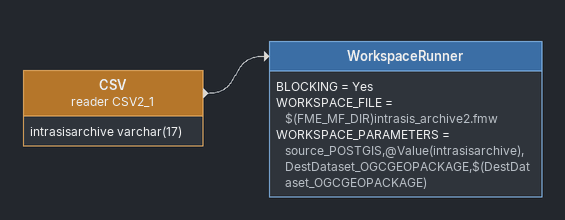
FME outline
CSV (reader CSV2_1)
    attributes: intrasisarchive varchar(17)
    -> WorkspaceRunner
WorkspaceRunner
    BLOCKING = Yes
    WORKSPACE_FILE = $(FME_MF_DIR)intrasis_archive2.fmw
    WORKSPACE_PARAMETERS = source_POSTGIS,@Value(intrasisarchive),DestDataset_OGCGEOPACKAGE,$(DestDataset_OGCGEOPACKAGE)
